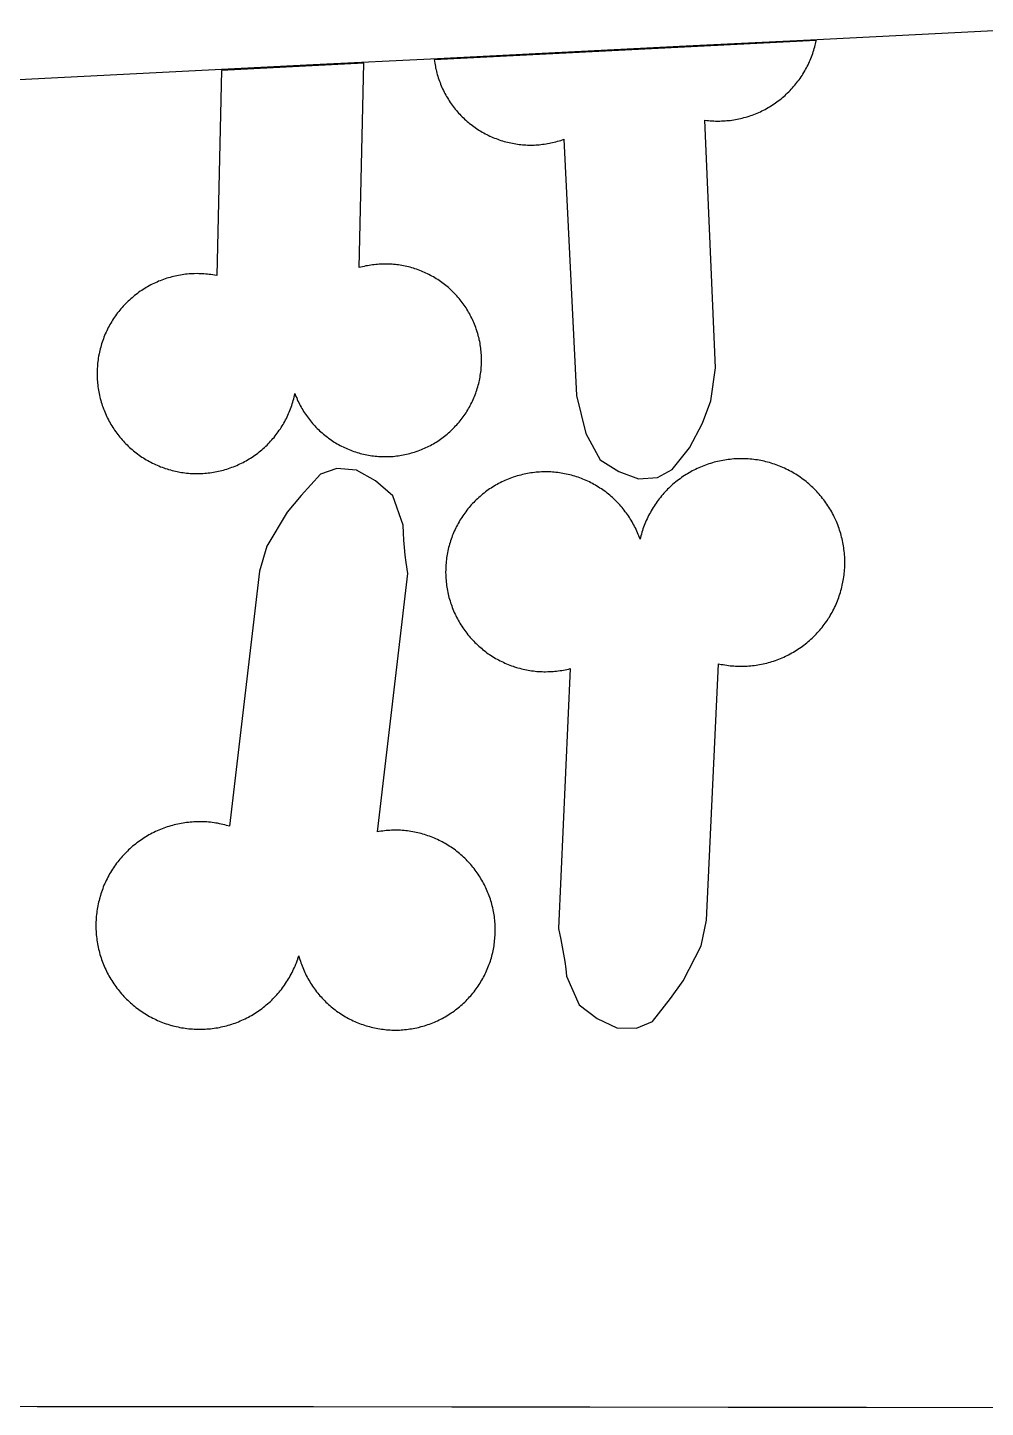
# Model space of a CAD drawing. Extents: x -246 to 246, y -104 to 199.
# Drawn here: x -233.67 to -221.36, y 159.22 to 176.94 of the extents above; entities that cross this region are included whole.
import ezdxf

# ---------------------------------------------------------------- set-up
doc = ezdxf.new("R2010")
doc.units = 0
doc.layers.add('Add_Red', color=1, linetype='Continuous')
doc.layers.add('Outline_Red', color=1, linetype='Continuous')

msp = doc.modelspace()

# ---------------------------------------------------------------- linework, layer by layer
at = {"layer": 'Add_Red'}
for points in [[(-225.575, 171.164), (-225.386, 171.264), (-225.166, 171.544), (-224.998, 171.86), (-224.89, 172.148), (-224.832, 172.572), (-224.965, 175.752), (-224.943, 175.749), (-224.921, 175.747), (-224.898, 175.745), (-224.876, 175.743), (-224.853, 175.742), (-224.831, 175.741), (-224.797, 175.741), (-224.774, 175.741), (-224.752, 175.742), (-224.729, 175.743), (-224.707, 175.744), (-224.685, 175.746), (-224.662, 175.748), (-224.64, 175.75), (-224.618, 175.753), (-224.595, 175.757), (-224.573, 175.76), (-224.551, 175.764), (-224.529, 175.769), (-224.507, 175.774), (-224.486, 175.779), (-224.464, 175.785), (-224.442, 175.791), (-224.421, 175.797), (-224.399, 175.804), (-224.378, 175.811), (-224.357, 175.818), (-224.336, 175.826), (-224.315, 175.834), (-224.294, 175.843), (-224.274, 175.852), (-224.253, 175.861), (-224.233, 175.871), (-224.213, 175.881), (-224.193, 175.891), (-224.173, 175.902), (-224.154, 175.913), (-224.134, 175.924), (-224.115, 175.936), (-224.096, 175.948), (-224.078, 175.961), (-224.059, 175.973), (-224.041, 175.986), (-224.023, 176), (-224.005, 176.013), (-223.988, 176.027), (-223.97, 176.042), (-223.953, 176.056), (-223.936, 176.071), (-223.92, 176.086), (-223.904, 176.102), (-223.888, 176.117), (-223.872, 176.133), (-223.856, 176.15), (-223.841, 176.166), (-223.826, 176.183), (-223.812, 176.2), (-223.797, 176.217), (-223.783, 176.235), (-223.77, 176.253), (-223.756, 176.271), (-223.743, 176.289), (-223.731, 176.308), (-223.718, 176.326), (-223.706, 176.345), (-223.695, 176.364), (-223.683, 176.384), (-223.672, 176.403), (-223.661, 176.423), (-223.651, 176.443), (-223.641, 176.463), (-223.631, 176.483), (-223.622, 176.504), (-223.613, 176.524), (-223.605, 176.545), (-223.596, 176.566), (-223.588, 176.587), (-223.581, 176.608), (-223.574, 176.629), (-223.567, 176.651), (-223.561, 176.672), (-223.555, 176.694), (-223.549, 176.715), (-223.541, 176.75), (-223.536, 176.772), (-223.536, 176.775), (-228.444, 176.529), (-228.441, 176.508), (-228.438, 176.486), (-228.434, 176.465), (-228.43, 176.443), (-228.426, 176.422), (-228.421, 176.401), (-228.416, 176.379), (-228.411, 176.358), (-228.405, 176.337), (-228.399, 176.316), (-228.392, 176.296), (-228.385, 176.275), (-228.378, 176.254), (-228.37, 176.234), (-228.362, 176.214), (-228.354, 176.193), (-228.345, 176.173), (-228.336, 176.154), (-228.326, 176.132), (-228.316, 176.113), (-228.306, 176.093), (-228.296, 176.074), (-228.285, 176.055), (-228.274, 176.037), (-228.262, 176.018), (-228.251, 176), (-228.239, 175.981), (-228.226, 175.963), (-228.213, 175.946), (-228.2, 175.928), (-228.187, 175.911), (-228.174, 175.894), (-228.16, 175.877), (-228.145, 175.861), (-228.131, 175.844), (-228.116, 175.828), (-228.101, 175.812), (-228.086, 175.797), (-228.07, 175.782), (-228.054, 175.767), (-228.038, 175.752), (-228.022, 175.737), (-228.005, 175.723), (-227.989, 175.709), (-227.971, 175.696), (-227.954, 175.683), (-227.937, 175.67), (-227.919, 175.657), (-227.901, 175.645), (-227.883, 175.633), (-227.864, 175.621), (-227.846, 175.61), (-227.827, 175.599), (-227.808, 175.588), (-227.789, 175.578), (-227.769, 175.568), (-227.75, 175.558), (-227.73, 175.548), (-227.71, 175.539), (-227.69, 175.531), (-227.67, 175.522), (-227.65, 175.515), (-227.629, 175.507), (-227.609, 175.5), (-227.588, 175.493), (-227.567, 175.486), (-227.546, 175.48), (-227.525, 175.474), (-227.504, 175.469), (-227.483, 175.464), (-227.462, 175.459), (-227.44, 175.455), (-227.419, 175.451), (-227.397, 175.447), (-227.376, 175.444), (-227.354, 175.441), (-227.332, 175.439), (-227.311, 175.437), (-227.289, 175.435), (-227.267, 175.434), (-227.245, 175.433), (-227.204, 175.432), (-227.182, 175.432), (-227.16, 175.433), (-227.138, 175.434), (-227.117, 175.435), (-227.095, 175.437), (-227.073, 175.439), (-227.051, 175.442), (-227.03, 175.444), (-227.008, 175.448), (-226.987, 175.451), (-226.965, 175.455), (-226.944, 175.459), (-226.923, 175.464), (-226.901, 175.469), (-226.88, 175.475), (-226.859, 175.481), (-226.838, 175.487), (-226.818, 175.493), (-226.778, 175.507), (-226.778, 175.507), (-226.615, 172.217), (-226.496, 171.728), (-226.311, 171.39), (-226.072, 171.24), (-225.818, 171.145), (-225.575, 171.164)], [(-231.461, 171.213), (-231.438, 171.213), (-231.416, 171.214), (-231.393, 171.216), (-231.371, 171.218), (-231.349, 171.22), (-231.327, 171.223), (-231.304, 171.226), (-231.282, 171.229), (-231.26, 171.233), (-231.238, 171.238), (-231.216, 171.242), (-231.194, 171.247), (-231.173, 171.253), (-231.151, 171.258), (-231.129, 171.265), (-231.108, 171.271), (-231.087, 171.278), (-231.065, 171.285), (-231.044, 171.293), (-231.023, 171.301), (-231.003, 171.309), (-230.982, 171.318), (-230.961, 171.327), (-230.941, 171.336), (-230.921, 171.346), (-230.901, 171.356), (-230.881, 171.367), (-230.862, 171.378), (-230.842, 171.389), (-230.823, 171.4), (-230.804, 171.412), (-230.785, 171.424), (-230.766, 171.437), (-230.748, 171.45), (-230.73, 171.463), (-230.712, 171.476), (-230.694, 171.49), (-230.677, 171.504), (-230.66, 171.519), (-230.643, 171.533), (-230.626, 171.548), (-230.61, 171.564), (-230.593, 171.579), (-230.578, 171.595), (-230.562, 171.611), (-230.547, 171.627), (-230.532, 171.644), (-230.517, 171.661), (-230.503, 171.678), (-230.488, 171.696), (-230.475, 171.713), (-230.461, 171.731), (-230.448, 171.749), (-230.435, 171.768), (-230.422, 171.786), (-230.41, 171.805), (-230.398, 171.824), (-230.387, 171.843), (-230.375, 171.862), (-230.365, 171.882), (-230.354, 171.902), (-230.344, 171.922), (-230.334, 171.942), (-230.324, 171.962), (-230.315, 171.983), (-230.307, 172.003), (-230.298, 172.024), (-230.29, 172.045), (-230.282, 172.066), (-230.275, 172.087), (-230.268, 172.108), (-230.261, 172.13), (-230.255, 172.151), (-230.249, 172.173), (-230.244, 172.195), (-230.239, 172.217), (-230.234, 172.239), (-230.221, 172.204), (-230.212, 172.184), (-230.204, 172.164), (-230.195, 172.144), (-230.186, 172.125), (-230.176, 172.106), (-230.166, 172.086), (-230.156, 172.067), (-230.145, 172.049), (-230.134, 172.03), (-230.123, 172.012), (-230.111, 171.993), (-230.099, 171.975), (-230.087, 171.958), (-230.075, 171.94), (-230.062, 171.923), (-230.049, 171.906), (-230.035, 171.889), (-230.021, 171.872), (-230.007, 171.856), (-229.993, 171.839), (-229.979, 171.824), (-229.964, 171.808), (-229.949, 171.793), (-229.933, 171.777), (-229.917, 171.763), (-229.902, 171.748), (-229.885, 171.734), (-229.869, 171.72), (-229.852, 171.706), (-229.835, 171.692), (-229.818, 171.679), (-229.801, 171.666), (-229.783, 171.654), (-229.766, 171.642), (-229.748, 171.63), (-229.729, 171.618), (-229.711, 171.607), (-229.692, 171.596), (-229.674, 171.585), (-229.655, 171.575), (-229.635, 171.565), (-229.616, 171.555), (-229.597, 171.546), (-229.577, 171.537), (-229.557, 171.529), (-229.537, 171.52), (-229.517, 171.512), (-229.497, 171.505), (-229.477, 171.498), (-229.456, 171.491), (-229.435, 171.484), (-229.415, 171.478), (-229.394, 171.472), (-229.373, 171.467), (-229.352, 171.462), (-229.331, 171.457), (-229.31, 171.453), (-229.289, 171.449), (-229.267, 171.445), (-229.246, 171.442), (-229.225, 171.439), (-229.203, 171.437), (-229.182, 171.435), (-229.16, 171.433), (-229.139, 171.432), (-229.117, 171.431), (-229.095, 171.43), (-229.074, 171.43), (-229.036, 171.431), (-229.015, 171.432), (-228.993, 171.433), (-228.972, 171.434), (-228.95, 171.436), (-228.929, 171.439), (-228.907, 171.441), (-228.886, 171.445), (-228.865, 171.448), (-228.843, 171.452), (-228.822, 171.456), (-228.801, 171.461), (-228.78, 171.466), (-228.759, 171.471), (-228.738, 171.477), (-228.718, 171.483), (-228.697, 171.489), (-228.676, 171.496), (-228.651, 171.505), (-228.63, 171.512), (-228.61, 171.52), (-228.59, 171.529), (-228.571, 171.537), (-228.551, 171.546), (-228.531, 171.555), (-228.512, 171.565), (-228.493, 171.575), (-228.474, 171.585), (-228.455, 171.596), (-228.437, 171.607), (-228.418, 171.618), (-228.4, 171.63), (-228.382, 171.642), (-228.364, 171.654), (-228.347, 171.666), (-228.329, 171.679), (-228.312, 171.692), (-228.295, 171.706), (-228.279, 171.72), (-228.262, 171.734), (-228.246, 171.748), (-228.23, 171.763), (-228.214, 171.777), (-228.199, 171.793), (-228.184, 171.808), (-228.169, 171.824), (-228.154, 171.839), (-228.14, 171.856), (-228.126, 171.872), (-228.112, 171.889), (-228.099, 171.906), (-228.086, 171.923), (-228.073, 171.94), (-228.06, 171.958), (-228.048, 171.975), (-228.036, 171.993), (-228.025, 172.012), (-228.013, 172.03), (-228.002, 172.049), (-227.992, 172.067), (-227.982, 172.086), (-227.972, 172.106), (-227.962, 172.125), (-227.953, 172.144), (-227.944, 172.164), (-227.935, 172.184), (-227.927, 172.204), (-227.919, 172.224), (-227.911, 172.244), (-227.904, 172.264), (-227.897, 172.285), (-227.891, 172.306), (-227.885, 172.326), (-227.879, 172.347), (-227.873, 172.368), (-227.868, 172.389), (-227.864, 172.41), (-227.859, 172.431), (-227.856, 172.452), (-227.852, 172.474), (-227.849, 172.495), (-227.846, 172.516), (-227.843, 172.538), (-227.841, 172.559), (-227.84, 172.581), (-227.838, 172.602), (-227.837, 172.624), (-227.837, 172.646), (-227.837, 172.667), (-227.837, 172.693), (-227.838, 172.715), (-227.839, 172.736), (-227.84, 172.758), (-227.842, 172.779), (-227.844, 172.801), (-227.846, 172.822), (-227.849, 172.844), (-227.853, 172.865), (-227.856, 172.886), (-227.86, 172.907), (-227.865, 172.929), (-227.869, 172.95), (-227.874, 172.971), (-227.88, 172.991), (-227.886, 173.012), (-227.892, 173.033), (-227.904, 173.07), (-227.911, 173.09), (-227.919, 173.111), (-227.927, 173.131), (-227.935, 173.151), (-227.944, 173.17), (-227.953, 173.19), (-227.962, 173.209), (-227.972, 173.229), (-227.982, 173.248), (-227.992, 173.267), (-228.002, 173.286), (-228.013, 173.304), (-228.025, 173.323), (-228.036, 173.341), (-228.048, 173.359), (-228.06, 173.377), (-228.073, 173.394), (-228.086, 173.412), (-228.099, 173.429), (-228.112, 173.446), (-228.126, 173.462), (-228.14, 173.479), (-228.154, 173.495), (-228.169, 173.511), (-228.184, 173.527), (-228.199, 173.542), (-228.214, 173.557), (-228.23, 173.572), (-228.246, 173.587), (-228.262, 173.601), (-228.279, 173.615), (-228.295, 173.629), (-228.312, 173.642), (-228.329, 173.655), (-228.347, 173.668), (-228.364, 173.681), (-228.382, 173.693), (-228.4, 173.705), (-228.418, 173.716), (-228.437, 173.728), (-228.455, 173.739), (-228.474, 173.749), (-228.493, 173.759), (-228.512, 173.769), (-228.531, 173.779), (-228.551, 173.788), (-228.571, 173.797), (-228.59, 173.806), (-228.61, 173.814), (-228.63, 173.822), (-228.651, 173.83), (-228.671, 173.837), (-228.692, 173.844), (-228.712, 173.85), (-228.733, 173.856), (-228.754, 173.862), (-228.775, 173.868), (-228.796, 173.873), (-228.817, 173.877), (-228.838, 173.882), (-228.859, 173.885), (-228.88, 173.889), (-228.902, 173.892), (-228.923, 173.895), (-228.944, 173.897), (-228.966, 173.9), (-228.987, 173.901), (-229.009, 173.903), (-229.031, 173.903), (-229.052, 173.904), (-229.074, 173.904), (-229.11, 173.904), (-229.131, 173.903), (-229.153, 173.902), (-229.174, 173.9), (-229.196, 173.898), (-229.217, 173.896), (-229.239, 173.893), (-229.26, 173.89), (-229.281, 173.887), (-229.303, 173.883), (-229.324, 173.879), (-229.345, 173.874), (-229.366, 173.869), (-229.387, 173.864), (-229.408, 173.858), (-229.348, 176.484), (-231.177, 176.392), (-231.24, 173.756), (-231.269, 173.761), (-231.291, 173.765), (-231.314, 173.768), (-231.336, 173.771), (-231.358, 173.774), (-231.38, 173.776), (-231.403, 173.778), (-231.425, 173.779), (-231.448, 173.78), (-231.47, 173.78), (-231.492, 173.781), (-231.528, 173.78), (-231.551, 173.779), (-231.573, 173.778), (-231.595, 173.777), (-231.618, 173.775), (-231.64, 173.772), (-231.662, 173.769), (-231.684, 173.766), (-231.706, 173.763), (-231.729, 173.759), (-231.751, 173.754), (-231.772, 173.75), (-231.794, 173.745), (-231.816, 173.739), (-231.838, 173.733), (-231.859, 173.727), (-231.881, 173.721), (-231.902, 173.714), (-231.923, 173.706), (-231.944, 173.699), (-231.965, 173.69), (-231.986, 173.682), (-232.006, 173.673), (-232.027, 173.664), (-232.047, 173.655), (-232.067, 173.645), (-232.087, 173.635), (-232.107, 173.624), (-232.127, 173.613), (-232.146, 173.602), (-232.165, 173.59), (-232.184, 173.578), (-232.203, 173.566), (-232.222, 173.554), (-232.24, 173.541), (-232.258, 173.527), (-232.276, 173.514), (-232.294, 173.5), (-232.311, 173.486), (-232.328, 173.472), (-232.345, 173.457), (-232.362, 173.442), (-232.378, 173.426), (-232.394, 173.411), (-232.41, 173.395), (-232.425, 173.379), (-232.441, 173.362), (-232.456, 173.346), (-232.47, 173.329), (-232.485, 173.312), (-232.499, 173.294), (-232.513, 173.276), (-232.526, 173.259), (-232.539, 173.24), (-232.552, 173.222), (-232.564, 173.203), (-232.577, 173.185), (-232.588, 173.166), (-232.6, 173.146), (-232.611, 173.127), (-232.622, 173.107), (-232.633, 173.087), (-232.643, 173.067), (-232.652, 173.047), (-232.662, 173.027), (-232.671, 173.006), (-232.68, 172.986), (-232.688, 172.965), (-232.696, 172.944), (-232.704, 172.923), (-232.711, 172.902), (-232.718, 172.88), (-232.724, 172.859), (-232.73, 172.837), (-232.736, 172.816), (-232.742, 172.794), (-232.747, 172.772), (-232.751, 172.75), (-232.757, 172.719), (-232.761, 172.697), (-232.764, 172.675), (-232.767, 172.653), (-232.77, 172.631), (-232.772, 172.608), (-232.773, 172.586), (-232.775, 172.564), (-232.776, 172.541), (-232.776, 172.519), (-232.777, 172.496), (-232.776, 172.463), (-232.775, 172.44), (-232.774, 172.418), (-232.773, 172.395), (-232.771, 172.373), (-232.768, 172.351), (-232.766, 172.329), (-232.762, 172.306), (-232.759, 172.284), (-232.755, 172.262), (-232.751, 172.24), (-232.746, 172.218), (-232.741, 172.196), (-232.736, 172.175), (-232.73, 172.153), (-232.724, 172.131), (-232.717, 172.11), (-232.71, 172.089), (-232.703, 172.068), (-232.695, 172.046), (-232.687, 172.026), (-232.679, 172.005), (-232.67, 171.984), (-232.661, 171.964), (-232.651, 171.943), (-232.642, 171.923), (-232.631, 171.903), (-232.621, 171.883), (-232.61, 171.864), (-232.599, 171.844), (-232.587, 171.825), (-232.575, 171.806), (-232.563, 171.787), (-232.551, 171.769), (-232.538, 171.75), (-232.525, 171.732), (-232.511, 171.714), (-232.497, 171.697), (-232.483, 171.679), (-232.469, 171.662), (-232.454, 171.645), (-232.439, 171.629), (-232.424, 171.612), (-232.408, 171.596), (-232.392, 171.58), (-232.376, 171.565), (-232.36, 171.549), (-232.343, 171.534), (-232.326, 171.52), (-232.309, 171.505), (-232.292, 171.491), (-232.274, 171.477), (-232.256, 171.464), (-232.238, 171.451), (-232.22, 171.438), (-232.201, 171.425), (-232.182, 171.413), (-232.163, 171.401), (-232.144, 171.39), (-232.125, 171.379), (-232.105, 171.368), (-232.085, 171.357), (-232.065, 171.347), (-232.045, 171.337), (-232.025, 171.328), (-232.004, 171.319), (-231.984, 171.31), (-231.963, 171.301), (-231.942, 171.293), (-231.921, 171.286), (-231.9, 171.278), (-231.878, 171.272), (-231.857, 171.265), (-231.835, 171.259), (-231.814, 171.253), (-231.792, 171.248), (-231.77, 171.243), (-231.748, 171.238), (-231.715, 171.232), (-231.693, 171.228), (-231.671, 171.225), (-231.649, 171.222), (-231.627, 171.219), (-231.604, 171.217), (-231.582, 171.215), (-231.56, 171.214), (-231.537, 171.213), (-231.515, 171.212), (-231.492, 171.212), (-231.461, 171.213)], [(-225.64, 164.175), (-225.41, 164.47), (-225.245, 164.695), (-225.015, 165.146), (-224.947, 165.475), (-224.792, 168.77), (-224.755, 168.762), (-224.732, 168.758), (-224.709, 168.754), (-224.686, 168.751), (-224.663, 168.748), (-224.64, 168.745), (-224.617, 168.743), (-224.594, 168.741), (-224.571, 168.74), (-224.547, 168.739), (-224.524, 168.738), (-224.501, 168.738), (-224.471, 168.738), (-224.448, 168.739), (-224.425, 168.74), (-224.401, 168.741), (-224.378, 168.743), (-224.355, 168.746), (-224.332, 168.748), (-224.309, 168.752), (-224.286, 168.755), (-224.263, 168.759), (-224.24, 168.763), (-224.217, 168.768), (-224.195, 168.773), (-224.172, 168.779), (-224.15, 168.785), (-224.127, 168.791), (-224.105, 168.798), (-224.083, 168.805), (-224.061, 168.812), (-224.039, 168.82), (-224.017, 168.829), (-223.996, 168.837), (-223.974, 168.846), (-223.953, 168.856), (-223.932, 168.865), (-223.911, 168.875), (-223.89, 168.886), (-223.869, 168.897), (-223.849, 168.908), (-223.829, 168.92), (-223.809, 168.931), (-223.789, 168.944), (-223.77, 168.956), (-223.75, 168.969), (-223.731, 168.983), (-223.712, 168.996), (-223.694, 169.01), (-223.675, 169.024), (-223.657, 169.039), (-223.639, 169.054), (-223.622, 169.069), (-223.604, 169.084), (-223.587, 169.1), (-223.57, 169.116), (-223.554, 169.133), (-223.538, 169.149), (-223.522, 169.166), (-223.506, 169.184), (-223.491, 169.201), (-223.476, 169.219), (-223.461, 169.237), (-223.447, 169.255), (-223.433, 169.274), (-223.419, 169.292), (-223.405, 169.311), (-223.392, 169.331), (-223.38, 169.35), (-223.367, 169.37), (-223.355, 169.39), (-223.343, 169.41), (-223.332, 169.43), (-223.321, 169.451), (-223.31, 169.471), (-223.3, 169.492), (-223.29, 169.513), (-223.281, 169.534), (-223.272, 169.556), (-223.263, 169.577), (-223.254, 169.599), (-223.246, 169.621), (-223.239, 169.643), (-223.231, 169.665), (-223.224, 169.687), (-223.218, 169.709), (-223.212, 169.732), (-223.206, 169.754), (-223.201, 169.777), (-223.193, 169.816), (-223.188, 169.839), (-223.185, 169.862), (-223.181, 169.885), (-223.178, 169.908), (-223.175, 169.931), (-223.173, 169.954), (-223.171, 169.977), (-223.17, 170.001), (-223.169, 170.024), (-223.168, 170.047), (-223.168, 170.07), (-223.168, 170.098), (-223.169, 170.121), (-223.17, 170.145), (-223.172, 170.168), (-223.174, 170.191), (-223.176, 170.214), (-223.179, 170.237), (-223.182, 170.26), (-223.185, 170.283), (-223.189, 170.306), (-223.193, 170.329), (-223.198, 170.352), (-223.203, 170.374), (-223.209, 170.397), (-223.215, 170.42), (-223.221, 170.442), (-223.228, 170.464), (-223.235, 170.486), (-223.242, 170.508), (-223.25, 170.53), (-223.258, 170.552), (-223.267, 170.574), (-223.276, 170.595), (-223.285, 170.616), (-223.295, 170.638), (-223.305, 170.659), (-223.315, 170.679), (-223.326, 170.7), (-223.337, 170.72), (-223.349, 170.741), (-223.361, 170.761), (-223.373, 170.78), (-223.386, 170.8), (-223.398, 170.819), (-223.412, 170.838), (-223.425, 170.857), (-223.439, 170.876), (-223.453, 170.894), (-223.468, 170.912), (-223.483, 170.93), (-223.498, 170.948), (-223.513, 170.965), (-223.529, 170.982), (-223.545, 170.999), (-223.562, 171.016), (-223.578, 171.032), (-223.595, 171.048), (-223.612, 171.064), (-223.63, 171.079), (-223.648, 171.094), (-223.666, 171.109), (-223.684, 171.123), (-223.702, 171.137), (-223.721, 171.151), (-223.74, 171.165), (-223.759, 171.178), (-223.779, 171.19), (-223.798, 171.203), (-223.818, 171.215), (-223.838, 171.227), (-223.859, 171.238), (-223.879, 171.249), (-223.9, 171.26), (-223.921, 171.27), (-223.942, 171.28), (-223.963, 171.29), (-223.984, 171.299), (-224.006, 171.308), (-224.027, 171.316), (-224.049, 171.324), (-224.071, 171.332), (-224.093, 171.339), (-224.115, 171.346), (-224.138, 171.353), (-224.16, 171.359), (-224.183, 171.364), (-224.205, 171.37), (-224.246, 171.379), (-224.269, 171.383), (-224.292, 171.387), (-224.315, 171.39), (-224.338, 171.393), (-224.361, 171.396), (-224.385, 171.398), (-224.408, 171.4), (-224.431, 171.401), (-224.454, 171.402), (-224.478, 171.403), (-224.501, 171.403), (-224.526, 171.403), (-224.55, 171.402), (-224.573, 171.401), (-224.596, 171.4), (-224.619, 171.398), (-224.642, 171.395), (-224.666, 171.393), (-224.689, 171.39), (-224.712, 171.386), (-224.734, 171.382), (-224.757, 171.378), (-224.78, 171.373), (-224.803, 171.368), (-224.825, 171.363), (-224.848, 171.357), (-224.87, 171.351), (-224.893, 171.344), (-224.915, 171.337), (-224.937, 171.33), (-224.959, 171.322), (-224.981, 171.314), (-225.002, 171.305), (-225.024, 171.296), (-225.045, 171.287), (-225.066, 171.277), (-225.087, 171.267), (-225.108, 171.257), (-225.128, 171.246), (-225.149, 171.235), (-225.169, 171.223), (-225.189, 171.211), (-225.209, 171.199), (-225.229, 171.187), (-225.248, 171.174), (-225.267, 171.161), (-225.286, 171.147), (-225.305, 171.133), (-225.323, 171.119), (-225.341, 171.105), (-225.359, 171.09), (-225.377, 171.075), (-225.394, 171.059), (-225.411, 171.043), (-225.428, 171.027), (-225.445, 171.011), (-225.461, 170.994), (-225.477, 170.978), (-225.493, 170.96), (-225.508, 170.943), (-225.523, 170.925), (-225.538, 170.907), (-225.552, 170.889), (-225.566, 170.871), (-225.58, 170.852), (-225.594, 170.833), (-225.607, 170.814), (-225.62, 170.794), (-225.632, 170.775), (-225.644, 170.755), (-225.656, 170.735), (-225.667, 170.714), (-225.679, 170.694), (-225.689, 170.673), (-225.7, 170.652), (-225.71, 170.631), (-225.719, 170.61), (-225.728, 170.589), (-225.737, 170.567), (-225.746, 170.546), (-225.754, 170.524), (-225.762, 170.502), (-225.769, 170.48), (-225.776, 170.458), (-225.782, 170.435), (-225.789, 170.413), (-225.794, 170.391), (-225.8, 170.368), (-225.808, 170.39), (-225.815, 170.411), (-225.824, 170.432), (-225.832, 170.452), (-225.841, 170.473), (-225.85, 170.493), (-225.86, 170.514), (-225.87, 170.534), (-225.88, 170.554), (-225.891, 170.573), (-225.902, 170.593), (-225.914, 170.612), (-225.925, 170.631), (-225.937, 170.65), (-225.95, 170.669), (-225.962, 170.687), (-225.975, 170.705), (-225.989, 170.723), (-226.002, 170.741), (-226.016, 170.759), (-226.031, 170.776), (-226.045, 170.793), (-226.06, 170.81), (-226.075, 170.826), (-226.09, 170.843), (-226.106, 170.859), (-226.122, 170.874), (-226.138, 170.89), (-226.155, 170.905), (-226.172, 170.92), (-226.189, 170.934), (-226.206, 170.948), (-226.224, 170.962), (-226.241, 170.976), (-226.259, 170.989), (-226.278, 171.002), (-226.296, 171.015), (-226.315, 171.027), (-226.334, 171.04), (-226.353, 171.051), (-226.372, 171.063), (-226.392, 171.074), (-226.411, 171.084), (-226.431, 171.095), (-226.451, 171.105), (-226.471, 171.114), (-226.492, 171.124), (-226.512, 171.133), (-226.533, 171.141), (-226.554, 171.149), (-226.575, 171.157), (-226.596, 171.165), (-226.617, 171.172), (-226.639, 171.178), (-226.66, 171.185), (-226.682, 171.191), (-226.703, 171.196), (-226.725, 171.202), (-226.747, 171.207), (-226.769, 171.211), (-226.791, 171.215), (-226.813, 171.219), (-226.835, 171.222), (-226.857, 171.225), (-226.88, 171.228), (-226.902, 171.23), (-226.924, 171.231), (-226.947, 171.233), (-226.969, 171.234), (-226.991, 171.234), (-227.014, 171.235), (-227.046, 171.234), (-227.068, 171.233), (-227.09, 171.232), (-227.113, 171.231), (-227.135, 171.229), (-227.157, 171.227), (-227.18, 171.224), (-227.202, 171.221), (-227.224, 171.217), (-227.246, 171.213), (-227.268, 171.209), (-227.29, 171.205), (-227.312, 171.2), (-227.333, 171.194), (-227.355, 171.188), (-227.377, 171.182), (-227.398, 171.176), (-227.432, 171.165), (-227.453, 171.157), (-227.474, 171.149), (-227.495, 171.141), (-227.515, 171.133), (-227.536, 171.124), (-227.556, 171.114), (-227.577, 171.105), (-227.597, 171.095), (-227.617, 171.084), (-227.636, 171.074), (-227.656, 171.063), (-227.675, 171.051), (-227.694, 171.04), (-227.713, 171.027), (-227.732, 171.015), (-227.75, 171.002), (-227.768, 170.989), (-227.786, 170.976), (-227.804, 170.962), (-227.822, 170.948), (-227.839, 170.934), (-227.856, 170.92), (-227.873, 170.905), (-227.889, 170.89), (-227.906, 170.874), (-227.922, 170.859), (-227.937, 170.843), (-227.953, 170.826), (-227.968, 170.81), (-227.983, 170.793), (-227.997, 170.776), (-228.011, 170.759), (-228.025, 170.741), (-228.039, 170.723), (-228.052, 170.705), (-228.065, 170.687), (-228.078, 170.669), (-228.09, 170.65), (-228.102, 170.631), (-228.114, 170.612), (-228.126, 170.593), (-228.137, 170.573), (-228.147, 170.554), (-228.158, 170.534), (-228.168, 170.514), (-228.177, 170.493), (-228.187, 170.473), (-228.195, 170.452), (-228.204, 170.432), (-228.212, 170.411), (-228.22, 170.39), (-228.228, 170.369), (-228.235, 170.348), (-228.241, 170.326), (-228.248, 170.305), (-228.254, 170.283), (-228.259, 170.261), (-228.265, 170.24), (-228.269, 170.218), (-228.274, 170.196), (-228.278, 170.174), (-228.282, 170.152), (-228.285, 170.13), (-228.288, 170.107), (-228.291, 170.085), (-228.293, 170.063), (-228.294, 170.04), (-228.296, 170.018), (-228.297, 169.996), (-228.297, 169.973), (-228.298, 169.951), (-228.297, 169.909), (-228.296, 169.886), (-228.295, 169.864), (-228.293, 169.842), (-228.291, 169.819), (-228.288, 169.797), (-228.285, 169.775), (-228.282, 169.753), (-228.279, 169.731), (-228.274, 169.709), (-228.27, 169.687), (-228.265, 169.665), (-228.26, 169.643), (-228.255, 169.621), (-228.249, 169.6), (-228.241, 169.576), (-228.235, 169.554), (-228.228, 169.533), (-228.22, 169.512), (-228.212, 169.491), (-228.204, 169.47), (-228.195, 169.449), (-228.187, 169.429), (-228.177, 169.408), (-228.168, 169.388), (-228.158, 169.368), (-228.147, 169.348), (-228.137, 169.329), (-228.126, 169.309), (-228.114, 169.29), (-228.102, 169.271), (-228.09, 169.252), (-228.078, 169.233), (-228.065, 169.215), (-228.052, 169.196), (-228.039, 169.178), (-228.025, 169.161), (-228.011, 169.143), (-227.997, 169.126), (-227.983, 169.109), (-227.968, 169.092), (-227.953, 169.075), (-227.937, 169.059), (-227.922, 169.043), (-227.906, 169.028), (-227.889, 169.012), (-227.873, 168.997), (-227.856, 168.982), (-227.839, 168.968), (-227.822, 168.953), (-227.804, 168.939), (-227.786, 168.926), (-227.768, 168.912), (-227.75, 168.899), (-227.732, 168.887), (-227.713, 168.874), (-227.694, 168.862), (-227.675, 168.851), (-227.656, 168.839), (-227.636, 168.828), (-227.617, 168.818), (-227.597, 168.807), (-227.577, 168.797), (-227.556, 168.788), (-227.536, 168.778), (-227.515, 168.769), (-227.495, 168.761), (-227.474, 168.753), (-227.453, 168.745), (-227.432, 168.737), (-227.411, 168.73), (-227.389, 168.723), (-227.368, 168.717), (-227.346, 168.711), (-227.324, 168.705), (-227.303, 168.7), (-227.281, 168.695), (-227.259, 168.691), (-227.237, 168.687), (-227.215, 168.683), (-227.193, 168.68), (-227.17, 168.677), (-227.148, 168.674), (-227.126, 168.672), (-227.103, 168.67), (-227.081, 168.669), (-227.059, 168.668), (-227.036, 168.667), (-227.014, 168.667), (-226.984, 168.668), (-226.961, 168.668), (-226.939, 168.669), (-226.917, 168.671), (-226.894, 168.673), (-226.872, 168.675), (-226.85, 168.678), (-226.828, 168.681), (-226.806, 168.684), (-226.783, 168.688), (-226.761, 168.692), (-226.74, 168.697), (-226.718, 168.702), (-226.696, 168.707), (-226.848, 165.369), (-226.818, 165.229), (-226.799, 165.135), (-226.783, 165.041), (-226.768, 164.946), (-226.754, 164.852), (-226.743, 164.757), (-226.583, 164.39), (-226.35, 164.214), (-226.097, 164.092), (-225.844, 164.089), (-225.64, 164.175)], [(-228.914, 164.064), (-228.892, 164.065), (-228.869, 164.066), (-228.847, 164.068), (-228.825, 164.07), (-228.802, 164.072), (-228.78, 164.075), (-228.758, 164.078), (-228.736, 164.081), (-228.714, 164.085), (-228.692, 164.089), (-228.67, 164.094), (-228.648, 164.099), (-228.612, 164.108), (-228.59, 164.114), (-228.569, 164.12), (-228.547, 164.127), (-228.526, 164.134), (-228.505, 164.141), (-228.484, 164.149), (-228.463, 164.158), (-228.443, 164.166), (-228.422, 164.175), (-228.402, 164.184), (-228.381, 164.194), (-228.361, 164.204), (-228.341, 164.214), (-228.322, 164.225), (-228.302, 164.236), (-228.283, 164.247), (-228.264, 164.259), (-228.245, 164.271), (-228.226, 164.284), (-228.208, 164.296), (-228.19, 164.309), (-228.172, 164.323), (-228.154, 164.336), (-228.136, 164.35), (-228.119, 164.364), (-228.102, 164.379), (-228.085, 164.394), (-228.069, 164.409), (-228.052, 164.424), (-228.036, 164.44), (-228.021, 164.456), (-228.005, 164.472), (-227.99, 164.489), (-227.975, 164.506), (-227.961, 164.523), (-227.947, 164.54), (-227.933, 164.557), (-227.919, 164.575), (-227.906, 164.593), (-227.893, 164.611), (-227.88, 164.63), (-227.868, 164.649), (-227.856, 164.667), (-227.844, 164.687), (-227.832, 164.706), (-227.821, 164.725), (-227.811, 164.745), (-227.8, 164.765), (-227.79, 164.785), (-227.781, 164.805), (-227.771, 164.826), (-227.763, 164.846), (-227.754, 164.867), (-227.746, 164.888), (-227.738, 164.909), (-227.73, 164.93), (-227.723, 164.951), (-227.717, 164.972), (-227.71, 164.994), (-227.704, 165.015), (-227.699, 165.037), (-227.693, 165.059), (-227.689, 165.081), (-227.684, 165.103), (-227.68, 165.125), (-227.676, 165.147), (-227.673, 165.169), (-227.67, 165.191), (-227.668, 165.214), (-227.665, 165.236), (-227.664, 165.258), (-227.662, 165.281), (-227.661, 165.303), (-227.661, 165.325), (-227.66, 165.348), (-227.661, 165.388), (-227.662, 165.41), (-227.663, 165.433), (-227.665, 165.455), (-227.667, 165.477), (-227.67, 165.5), (-227.672, 165.522), (-227.676, 165.544), (-227.679, 165.566), (-227.683, 165.588), (-227.688, 165.61), (-227.693, 165.636), (-227.699, 165.658), (-227.704, 165.68), (-227.71, 165.702), (-227.717, 165.723), (-227.723, 165.744), (-227.73, 165.766), (-227.738, 165.787), (-227.746, 165.808), (-227.754, 165.829), (-227.763, 165.849), (-227.771, 165.87), (-227.781, 165.89), (-227.79, 165.91), (-227.8, 165.93), (-227.811, 165.95), (-227.821, 165.97), (-227.832, 165.99), (-227.844, 166.009), (-227.856, 166.028), (-227.868, 166.047), (-227.88, 166.066), (-227.893, 166.084), (-227.906, 166.102), (-227.919, 166.12), (-227.933, 166.138), (-227.947, 166.156), (-227.961, 166.173), (-227.975, 166.19), (-227.99, 166.207), (-228.005, 166.223), (-228.021, 166.239), (-228.036, 166.255), (-228.052, 166.271), (-228.069, 166.287), (-228.085, 166.302), (-228.102, 166.316), (-228.119, 166.331), (-228.136, 166.345), (-228.154, 166.359), (-228.172, 166.373), (-228.19, 166.386), (-228.208, 166.399), (-228.226, 166.412), (-228.245, 166.424), (-228.264, 166.436), (-228.283, 166.448), (-228.302, 166.459), (-228.322, 166.47), (-228.341, 166.481), (-228.361, 166.491), (-228.381, 166.501), (-228.402, 166.511), (-228.422, 166.52), (-228.443, 166.529), (-228.463, 166.538), (-228.484, 166.546), (-228.505, 166.554), (-228.526, 166.561), (-228.547, 166.569), (-228.569, 166.575), (-228.59, 166.582), (-228.612, 166.588), (-228.634, 166.593), (-228.655, 166.598), (-228.677, 166.603), (-228.699, 166.608), (-228.721, 166.612), (-228.743, 166.616), (-228.765, 166.619), (-228.788, 166.622), (-228.81, 166.624), (-228.832, 166.626), (-228.855, 166.628), (-228.877, 166.63), (-228.899, 166.631), (-228.922, 166.631), (-228.944, 166.631), (-228.972, 166.631), (-228.995, 166.63), (-229.017, 166.629), (-229.04, 166.628), (-229.062, 166.626), (-229.084, 166.624), (-229.106, 166.621), (-229.129, 166.618), (-229.151, 166.615), (-229.173, 166.611), (-228.784, 169.929), (-228.804, 170.071), (-228.816, 170.166), (-228.826, 170.262), (-228.834, 170.357), (-228.84, 170.453), (-228.845, 170.548), (-228.978, 170.925), (-229.198, 171.118), (-229.442, 171.257), (-229.694, 171.278), (-229.904, 171.207), (-230.154, 170.929), (-230.334, 170.716), (-230.596, 170.282), (-230.688, 169.959), (-231.076, 166.684), (-231.114, 166.694), (-231.137, 166.7), (-231.16, 166.706), (-231.182, 166.711), (-231.205, 166.715), (-231.228, 166.72), (-231.251, 166.723), (-231.274, 166.727), (-231.297, 166.73), (-231.32, 166.733), (-231.343, 166.735), (-231.366, 166.737), (-231.39, 166.738), (-231.413, 166.739), (-231.436, 166.74), (-231.459, 166.74), (-231.487, 166.74), (-231.511, 166.739), (-231.534, 166.738), (-231.557, 166.736), (-231.58, 166.734), (-231.603, 166.732), (-231.626, 166.729), (-231.649, 166.726), (-231.672, 166.723), (-231.695, 166.719), (-231.718, 166.715), (-231.741, 166.71), (-231.764, 166.705), (-231.786, 166.699), (-231.809, 166.693), (-231.831, 166.687), (-231.853, 166.68), (-231.876, 166.673), (-231.898, 166.666), (-231.92, 166.658), (-231.941, 166.65), (-231.963, 166.641), (-231.984, 166.632), (-232.006, 166.623), (-232.027, 166.613), (-232.048, 166.603), (-232.069, 166.593), (-232.089, 166.582), (-232.11, 166.571), (-232.13, 166.559), (-232.15, 166.547), (-232.17, 166.535), (-232.189, 166.522), (-232.208, 166.509), (-232.228, 166.496), (-232.246, 166.483), (-232.265, 166.469), (-232.284, 166.454), (-232.302, 166.44), (-232.32, 166.425), (-232.337, 166.41), (-232.355, 166.394), (-232.372, 166.379), (-232.388, 166.363), (-232.405, 166.346), (-232.421, 166.33), (-232.437, 166.313), (-232.453, 166.295), (-232.468, 166.278), (-232.483, 166.26), (-232.498, 166.242), (-232.512, 166.224), (-232.526, 166.206), (-232.54, 166.187), (-232.554, 166.168), (-232.567, 166.149), (-232.58, 166.129), (-232.592, 166.109), (-232.604, 166.09), (-232.616, 166.07), (-232.627, 166.049), (-232.638, 166.029), (-232.649, 166.008), (-232.659, 165.987), (-232.669, 165.966), (-232.679, 165.945), (-232.688, 165.924), (-232.697, 165.902), (-232.705, 165.88), (-232.713, 165.859), (-232.721, 165.837), (-232.728, 165.815), (-232.735, 165.792), (-232.747, 165.752), (-232.752, 165.73), (-232.758, 165.707), (-232.763, 165.684), (-232.768, 165.662), (-232.772, 165.639), (-232.776, 165.616), (-232.779, 165.593), (-232.782, 165.57), (-232.785, 165.547), (-232.787, 165.523), (-232.789, 165.5), (-232.79, 165.477), (-232.791, 165.454), (-232.792, 165.431), (-232.792, 165.407), (-232.792, 165.381), (-232.791, 165.358), (-232.79, 165.335), (-232.789, 165.312), (-232.787, 165.289), (-232.784, 165.265), (-232.782, 165.242), (-232.779, 165.219), (-232.775, 165.196), (-232.771, 165.173), (-232.767, 165.15), (-232.762, 165.128), (-232.757, 165.105), (-232.752, 165.082), (-232.746, 165.06), (-232.74, 165.037), (-232.733, 165.015), (-232.726, 164.993), (-232.719, 164.971), (-232.711, 164.949), (-232.703, 164.927), (-232.694, 164.906), (-232.685, 164.884), (-232.676, 164.863), (-232.666, 164.842), (-232.656, 164.821), (-232.646, 164.8), (-232.635, 164.779), (-232.624, 164.759), (-232.612, 164.739), (-232.6, 164.719), (-232.588, 164.699), (-232.576, 164.679), (-232.563, 164.66), (-232.55, 164.641), (-232.536, 164.622), (-232.522, 164.603), (-232.508, 164.585), (-232.493, 164.567), (-232.479, 164.549), (-232.463, 164.531), (-232.448, 164.514), (-232.432, 164.497), (-232.416, 164.48), (-232.4, 164.463), (-232.383, 164.447), (-232.366, 164.431), (-232.349, 164.415), (-232.332, 164.4), (-232.314, 164.385), (-232.296, 164.37), (-232.278, 164.356), (-232.259, 164.341), (-232.241, 164.328), (-232.222, 164.314), (-232.202, 164.301), (-232.183, 164.288), (-232.163, 164.276), (-232.143, 164.264), (-232.123, 164.252), (-232.103, 164.24), (-232.083, 164.229), (-232.062, 164.219), (-232.041, 164.208), (-232.02, 164.198), (-231.999, 164.189), (-231.978, 164.18), (-231.956, 164.171), (-231.935, 164.162), (-231.913, 164.154), (-231.891, 164.146), (-231.869, 164.139), (-231.846, 164.132), (-231.804, 164.12), (-231.782, 164.114), (-231.759, 164.109), (-231.736, 164.104), (-231.714, 164.099), (-231.691, 164.095), (-231.668, 164.091), (-231.645, 164.088), (-231.622, 164.085), (-231.599, 164.082), (-231.576, 164.08), (-231.552, 164.078), (-231.529, 164.076), (-231.506, 164.075), (-231.483, 164.075), (-231.459, 164.075), (-231.436, 164.075), (-231.412, 164.075), (-231.389, 164.076), (-231.366, 164.078), (-231.343, 164.08), (-231.32, 164.082), (-231.296, 164.085), (-231.273, 164.088), (-231.25, 164.091), (-231.227, 164.095), (-231.205, 164.099), (-231.182, 164.104), (-231.159, 164.109), (-231.136, 164.114), (-231.114, 164.12), (-231.092, 164.126), (-231.069, 164.133), (-231.047, 164.14), (-231.025, 164.147), (-231.003, 164.155), (-230.981, 164.163), (-230.96, 164.172), (-230.938, 164.181), (-230.917, 164.19), (-230.896, 164.2), (-230.875, 164.21), (-230.854, 164.22), (-230.833, 164.231), (-230.813, 164.242), (-230.793, 164.253), (-230.773, 164.265), (-230.753, 164.277), (-230.733, 164.29), (-230.714, 164.303), (-230.695, 164.316), (-230.676, 164.329), (-230.657, 164.343), (-230.638, 164.357), (-230.62, 164.372), (-230.602, 164.387), (-230.585, 164.402), (-230.567, 164.417), (-230.55, 164.433), (-230.533, 164.449), (-230.517, 164.465), (-230.5, 164.482), (-230.484, 164.499), (-230.469, 164.516), (-230.453, 164.533), (-230.438, 164.551), (-230.423, 164.569), (-230.409, 164.587), (-230.395, 164.606), (-230.381, 164.624), (-230.367, 164.643), (-230.354, 164.662), (-230.341, 164.682), (-230.329, 164.702), (-230.317, 164.721), (-230.305, 164.741), (-230.294, 164.762), (-230.282, 164.782), (-230.272, 164.803), (-230.261, 164.824), (-230.251, 164.845), (-230.242, 164.866), (-230.232, 164.887), (-230.224, 164.909), (-230.215, 164.93), (-230.207, 164.952), (-230.199, 164.974), (-230.192, 164.996), (-230.185, 165.018), (-230.178, 164.994), (-230.172, 164.972), (-230.165, 164.951), (-230.158, 164.93), (-230.15, 164.909), (-230.143, 164.888), (-230.134, 164.867), (-230.126, 164.846), (-230.117, 164.826), (-230.108, 164.805), (-230.098, 164.785), (-230.088, 164.765), (-230.078, 164.745), (-230.067, 164.725), (-230.056, 164.706), (-230.044, 164.687), (-230.033, 164.667), (-230.021, 164.649), (-230.008, 164.63), (-229.996, 164.611), (-229.983, 164.593), (-229.969, 164.575), (-229.956, 164.557), (-229.942, 164.54), (-229.927, 164.523), (-229.913, 164.506), (-229.898, 164.489), (-229.883, 164.472), (-229.868, 164.456), (-229.852, 164.44), (-229.836, 164.424), (-229.82, 164.409), (-229.803, 164.394), (-229.786, 164.379), (-229.769, 164.364), (-229.752, 164.35), (-229.734, 164.336), (-229.717, 164.323), (-229.699, 164.309), (-229.68, 164.296), (-229.662, 164.284), (-229.643, 164.271), (-229.624, 164.259), (-229.605, 164.247), (-229.586, 164.236), (-229.566, 164.225), (-229.547, 164.214), (-229.527, 164.204), (-229.507, 164.194), (-229.487, 164.184), (-229.466, 164.175), (-229.446, 164.166), (-229.425, 164.158), (-229.404, 164.149), (-229.383, 164.141), (-229.362, 164.134), (-229.341, 164.127), (-229.319, 164.12), (-229.298, 164.114), (-229.276, 164.108), (-229.255, 164.102), (-229.233, 164.097), (-229.211, 164.092), (-229.189, 164.088), (-229.167, 164.084), (-229.145, 164.08), (-229.123, 164.077), (-229.101, 164.074), (-229.078, 164.071), (-229.056, 164.069), (-229.034, 164.067), (-229.011, 164.066), (-228.989, 164.065), (-228.967, 164.064), (-228.944, 164.064), (-228.914, 164.064)]]:
    msp.add_lwpolyline(points, dxfattribs=at)
at = {"layer": 'Outline_Red'}
for points in [[(-220.411, 176.941), (-222.009, 176.861), (-223.607, 176.781), (-225.205, 176.701), (-226.803, 176.621), (-228.401, 176.541), (-229.999, 176.461), (-231.597, 176.381), (-233.195, 176.301), (-234.793, 176.221)], [(-235.323, 159.233), (-233.547, 159.231), (-231.771, 159.229), (-229.995, 159.227), (-228.219, 159.225), (-226.443, 159.223), (-224.667, 159.221), (-222.891, 159.219), (-221.115, 159.217)]]:
    msp.add_lwpolyline(points, dxfattribs=at)

doc.saveas('drawing.dxf')
